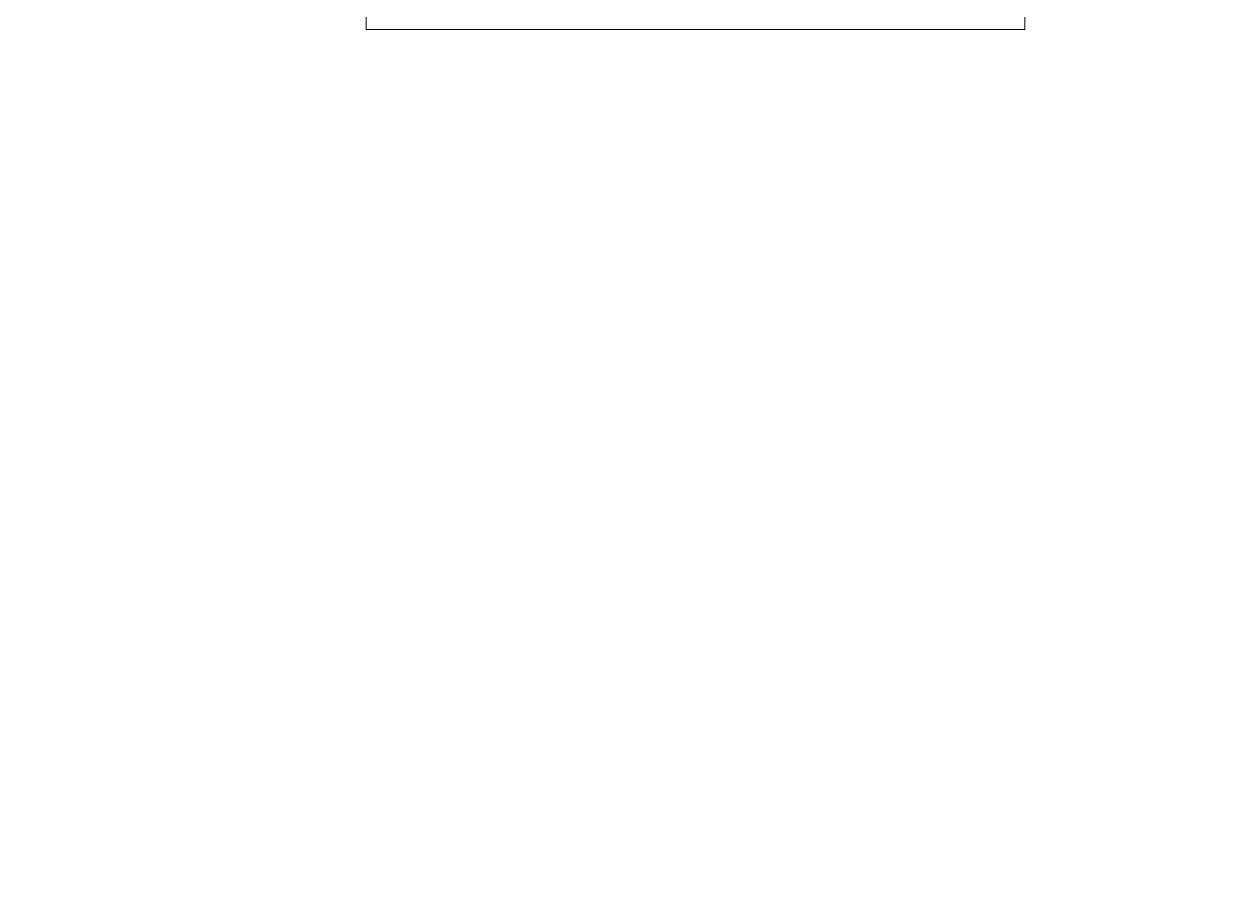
# Model space of a CAD drawing. Header units: millimetres. Extents: x 0 to 210, y 0 to 297.
# Drawn here: x 0 to 210, y 0 to 150.4 of the extents above; entities that cross this region are included whole.
import ezdxf

# ---------------------------------------------------------------- set-up
doc = ezdxf.new("R2010")
doc.units = ezdxf.units.MM
doc.linetypes.add('K5LT32801', pattern=[0])
doc.linetypes.add('K5LT32802', pattern=[0])

# ---------------------------------------------------------------- blocks, each defined once
blk = doc.blocks.new('U4')
at = {"color": 1, "linetype": 'K5LT32802', "lineweight": 18, "true_color": 0xff0000}
blk.add_circle((174.7, 149.48), 0.025, dxfattribs=at)

msp = doc.modelspace()

# ---------------------------------------------------------------- linework, layer by layer
at = {"color": 1, "linetype": 'K5LT32801', "lineweight": 18, "true_color": 0xff0000}
for points in [[(59.705, 149.477), (59.705, 191.477)], [(174.705, 149.477), (174.705, 191.477)], [(59.705, 149.477), (174.705, 149.477)]]:
    msp.add_lwpolyline(points, dxfattribs=at)

# ---------------------------------------------------------------- block references
msp.add_blockref('U4', (0, 0))

doc.saveas('drawing.dxf')
